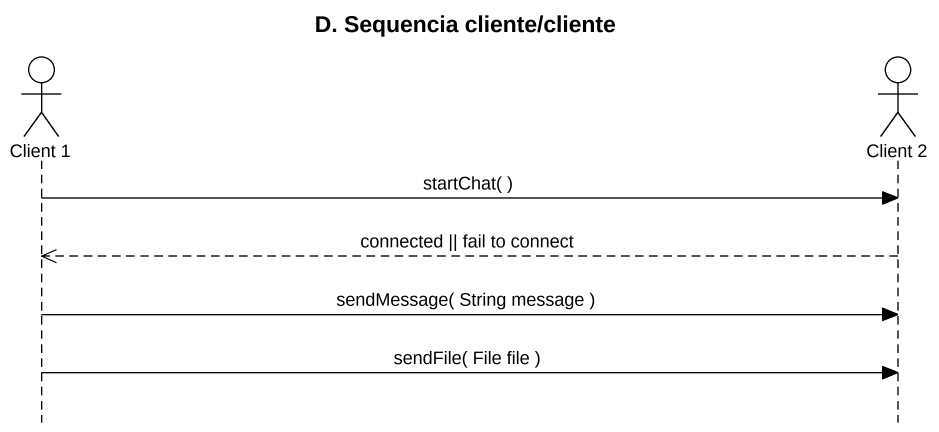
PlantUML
@startuml
title D. Sequencia cliente/cliente
hide footbox
actor "Client 1" as Client_1
actor "Client 2" as Client_2

Client_1 -> Client_2 : startChat( )
Client_2 -->> Client_1 : connected || fail to connect
Client_1 -> Client_2 : sendMessage( String message )
Client_1 -> Client_2 : sendFile( File file )
@enduml
